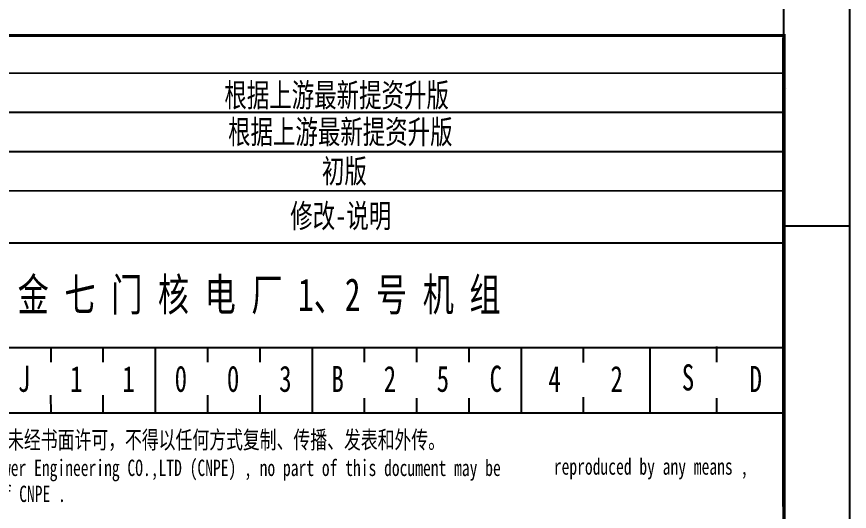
# Model space of a CAD drawing. Extents: x -383207 to 558143, y -95136 to 11777.
# Drawn here: x 365030 to 368217, y -92249 to -90357 of the extents above; entities that cross this region are included whole.
import ezdxf

# ---------------------------------------------------------------- set-up
doc = ezdxf.new("R2010")
doc.units = 0
doc.layers.get('0').update_dxf_attribs({"linetype": 'CONTINUOUS'})
doc.layers.add('1', color=7, linetype='CONTINUOUS')
doc.layers.add('B版云线202106', color=2, linetype='CONTINUOUS')
doc.styles.add('宋体', font='', dxfattribs={"width": 0.7})
doc.styles.get('宋体').set_extended_font_data('SimSun')

# ---------------------------------------------------------------- blocks, each defined once
blk = doc.blocks.new('tk1')
at = {"color": 4, "flags": 128}
blk.add_lwpolyline([(82683.8, -541567.7), (82683.8, -562592.7)], dxfattribs=at)
blk.add_lwpolyline([(46133.8, -541817.7), (82431.8, -541817.7), (82431.8, -562342.7), (46133.8, -562342.7)], close=True)
at = {"flags": 128}
blk.add_lwpolyline([(82433.8, -559777.1), (82683.8, -559777.1)], dxfattribs=at)

msp = doc.modelspace()

# ---------------------------------------------------------------- linework, layer by layer
msp.add_lwpolyline([(331042, -72948.5), (368217, -72948.5), (368217, -93973.5), (331042, -93973.5)], close=True)
at = {"layer": '1', "color": 2}
for p, q in [((367967, -92222.1), (367967, -90429.3)), ((367975.4, -90631.6), (367975.4, -90631.6)), ((367975.4, -90631.6), (367975.4, -90631.6)), ((367975.4, -90631.6), (367975.4, -90631.6)), ((367975.4, -90631.6), (367975.4, -90631.6)), ((365161.9, -91679.4), (365161.9, -91623.4)), ((365361.9, -91679.4), (365361.9, -91623.4)), ((365561.9, -91873.4), (365561.9, -91623.4)), ((365761.9, -91679.4), (365761.9, -91623.4)), ((365962, -91679.4), (365962, -91623.4)), ((366162, -91873.4), (366162, -91623.4)), ((366362, -91679.4), (366362, -91623.4)), ((366562, -91679.4), (366562, -91623.4)), ((366762, -91679.4), (366762, -91623.4)), ((366962, -91873.4), (366962, -91623.4)), ((367199.3, -91679.6), (367199.3, -91623.4)), ((367454.3, -91875), (367454.3, -91624.9)), ((367710.5, -91679.4), (367710.5, -91619.1)), ((365161.9, -91873.4), (365161.7, -91805.5)), ((365361.9, -91873.4), (365361.9, -91805.5)), ((365761.9, -91873.4), (365761.9, -91805.5)), ((365962, -91873.4), (365962, -91805.5)), ((366362, -91873.4), (366362, -91816.8)), ((366562, -91873.4), (366562, -91816.8)), ((366762, -91873.4), (366762, -91816.8)), ((367199.3, -91871.1), (367199.3, -91812.5)), ((367710.5, -91873.4), (367710.5, -91816.8)), ((367962.1, -91873.4), (363461.8, -91873.4))]:
    msp.add_line(p, q, dxfattribs=at)
at = {"layer": '1'}
msp.add_line((367964.1, -92230.7), (367964.1, -90438), dxfattribs=at)
at = {"layer": '1', "color": 7}
msp.add_line((367972.5, -90640.3), (367972.5, -90640.3), dxfattribs=at)
msp.add_line((367972.5, -90640.3), (367972.5, -90640.3), dxfattribs=at)
msp.add_line((367972.5, -90640.3), (367972.5, -90640.3), dxfattribs=at)
msp.add_line((367972.5, -90640.3), (367972.5, -90640.3), dxfattribs=at)
at = {"layer": '1', "color": 2, "const_width": 12.5}
msp.add_lwpolyline([(363466.8, -93723.5), (367967, -93723.5), (367967, -90429.3), (363466.8, -90429.3)], close=True, dxfattribs=at)
at = {"layer": '1', "color": 2, "const_width": 7.5}
for points in [[(363461.8, -90573.4), (367962.1, -90573.4)], [(363461.8, -90723.4), (367962.1, -90723.4)], [(363461.8, -90873.4), (367962.1, -90873.4)], [(363461.8, -91023.4), (367962.1, -91023.4)], [(363461.8, -91223.4), (367962.1, -91223.4)], [(363461.8, -91623.4), (367962.1, -91623.4)], [(363461.8, -91873.4), (367962.1, -91873.4)], [(363466.8, -91873.4), (367967, -91873.4)]]:
    msp.add_lwpolyline(points, dxfattribs=at)

# ---------------------------------------------------------------- block references
at = {"layer": 'B版云线202106'}
msp.add_blockref('tk1', (285533.2, 468619.2), dxfattribs=at)

# ---------------------------------------------------------------- texts
at = {"color": 2, "style": '宋体', "width": 0.7}
msp.add_text('浙 江 金 七 门 核 电 厂 1、2 号 机 组', height=125.006, dxfattribs=at).set_placement((364676.4, -91482.9))
at = {"color": 2, "linetype": 'Continuous', "char_height": 100, "attachment_point": 5, "style": '宋体'}
for s, insert in [('J', (365058.6, -91743.2)), ('1', (365258.7, -91743.2)), ('1', (365458.7, -91743.2)), ('0', (365658.7, -91743.2)), ('B', (366258.7, -91743.2)), ('2', (366458.7, -91743.2)), ('5', (366661.5, -91743.2)), ('C', (366864, -91743.2)), ('4', (367089.1, -91743.2)), ('2', (367326.6, -91743.2)), ('S', (367599.7, -91737.9)), ('D', (367858.8, -91743.2))]:
    msp.add_mtext_dynamic_manual_height_columns(s, width=169.011, gutter_width=25, heights=[0], dxfattribs=dict(at, insert=insert))
at = {"color": 1, "linetype": 'Continuous', "char_height": 100, "attachment_point": 5, "style": '宋体'}
for s, insert in [('0', (365858.7, -91743.2)), ('3', (366058.7, -91743.2))]:
    msp.add_mtext_dynamic_manual_height_columns(s, width=100.005, gutter_width=1, heights=[0], dxfattribs=dict(at, insert=insert))
at = {"layer": '1', "color": 6, "style": '宋体', "width": 0.7}
msp.add_text('根据上游最新提资升版', height=90, dxfattribs=at).set_placement((365825.3, -90702.4))
at = {"layer": '1', "color": 2, "style": '宋体', "width": 0.7}
for s, p in [('根据上游最新提资升版', (365839.4, -90843.1)), ('初版', (366198.6, -90993.1)), ('修改-说明', (366077.5, -91164.3))]:
    msp.add_text(s, height=90, dxfattribs=at).set_placement(p)
at = {"layer": '1', "color": 2, "ltscale": 0.8, "style": '宋体', "width": 0.7}
for s, height, p in [('本文件产权属中国核电工程有限公司（CNPE）所有，未经书面许可，不得以任何方式复制、传播、发表和外传。', 67.503, (363511.8, -92009.5)), ('This document is the property of China Nuclear Power Engineering CO.,LTD (CNPE) , no part of this document may be', 62.5031, (363519.7, -92114.3)), ('reproduced by any means , ', 62.503, (367086, -92109.3)), ('nor transmitted without the written  permission of CNPE .', 62.503, (363522.1, -92213.8))]:
    msp.add_text(s, height=height, dxfattribs=at).set_placement(p)

doc.saveas('drawing.dxf')
